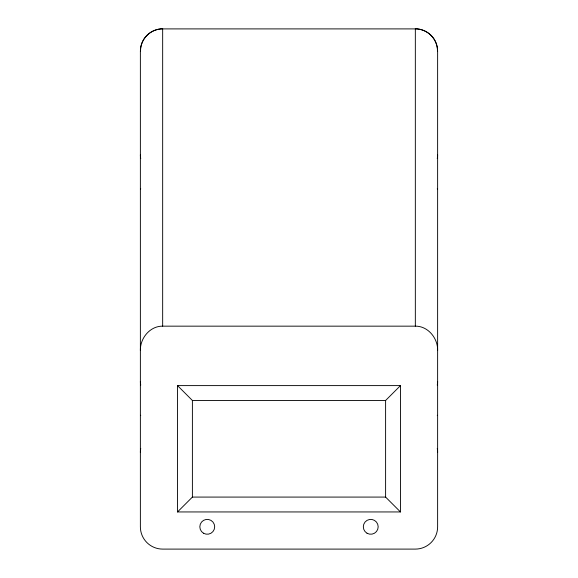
<?xml version="1.0" encoding="UTF-8"?>
<svg xmlns="http://www.w3.org/2000/svg" width="578" height="578" viewBox="0 0 578 578"><rect width="100%" height="100%" fill="white"/><g stroke="black" fill="none" stroke-linecap="round" stroke-linejoin="round"><path stroke-width="0.87" d="M140.375 350.557C139.992 338.325 149.955 325.978 162.664 326.158L415.336 326.158C428.045 325.978 438.008 338.325 437.625 350.557M177.525 511.942L192.395 497.08L385.605 497.08L400.475 511.942L400.475 385.605L177.525 385.605L177.525 511.942L400.475 511.942M177.525 385.605L192.395 400.475L385.605 400.475L400.475 385.605M162.664 28.9L415.336 28.9A22.296 22.296 0 0 1 437.625 51.196L437.625 526.804A22.296 22.296 0 0 1 415.336 549.1L162.664 549.1A22.296 22.296 0 0 1 140.375 526.804L140.375 51.196A22.296 22.296 0 0 1 162.664 28.9L162.664 326.158M140.375 188.84L140.743 188.84M437.257 188.84L437.625 188.84M140.375 415.336L140.743 415.336M437.257 415.336L437.625 415.336M415.336 28.9L415.336 326.158M385.605 400.475L385.605 497.08M192.395 400.475L192.395 497.08M437.625 154.882A22.296 20.375 0 0 1 437.257 158.589M437.625 381.379A22.296 20.375 0 0 1 437.257 385.085M437.257 448.434A22.296 22.296 0 0 1 437.625 452.495M140.743 158.589A22.296 20.375 0 0 1 140.375 154.882M140.743 385.085A22.296 20.375 0 0 1 140.375 381.379M140.375 452.495A22.296 22.296 0 0 1 140.743 448.434M140.548 51.189A22.556 22.065 0 0 1 162.664 28.727M415.336 28.727A22.556 22.065 0 0 1 437.452 51.189M203.535 533.241A7.435 7.435 0 0 0 214.684 526.804A7.435 7.435 0 0 0 203.535 520.373A7.435 7.435 0 0 0 203.535 533.241M367.03 533.241A7.435 7.435 0 0 0 378.178 526.804A7.435 7.435 0 0 0 367.03 520.373A7.435 7.435 0 0 0 367.03 533.241"/></g></svg>
